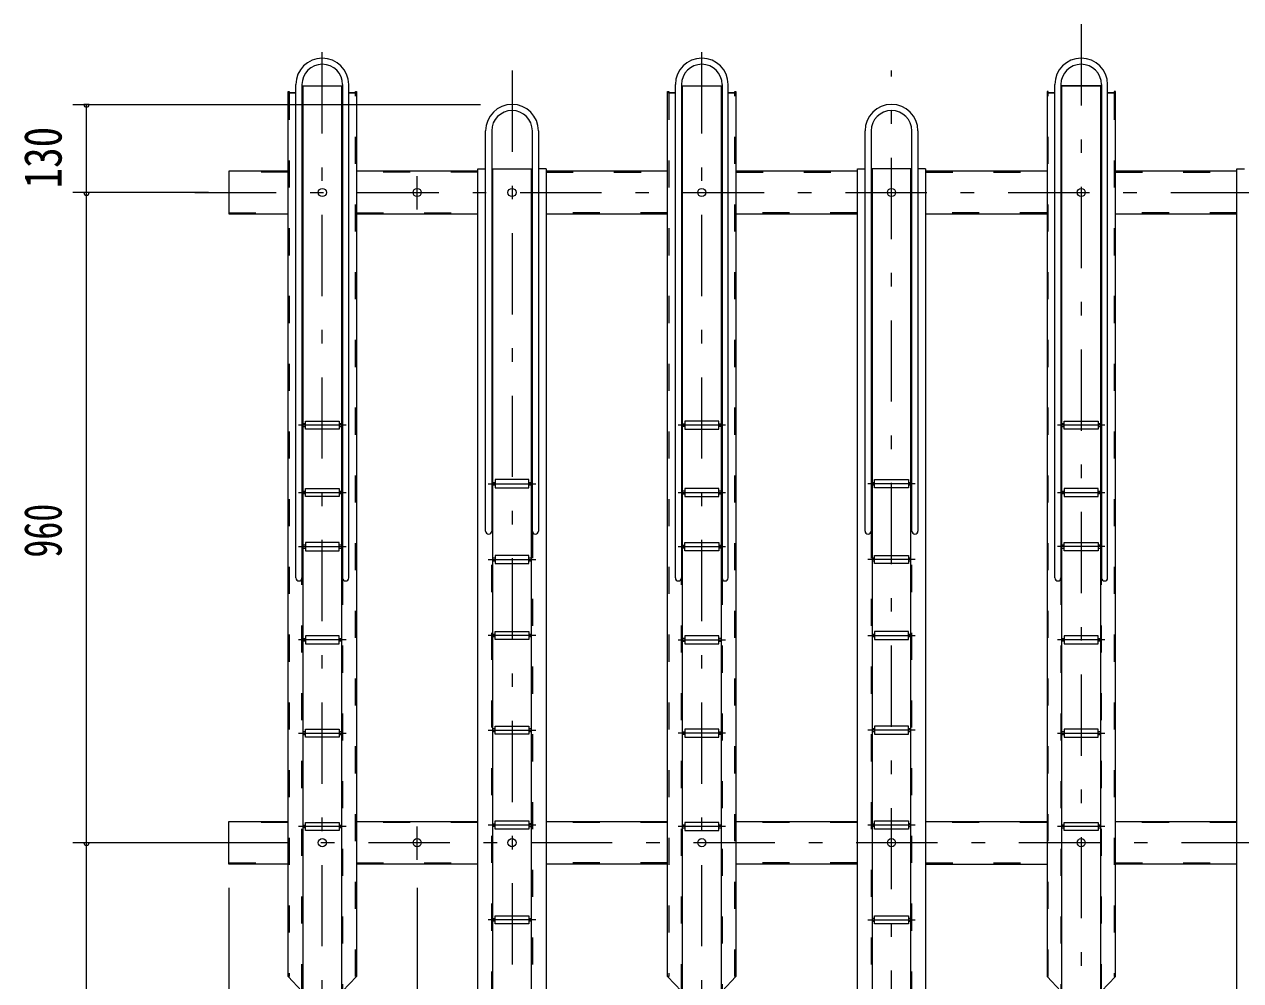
# Model space of a CAD drawing. Units: millimetres, scale not verified. Extents: x -5940 to 5940, y -6448 to 6448.
# Drawn here: x -1738 to 57, y 5035 to 6448 of the extents above; entities that cross this region are included whole.
import ezdxf
from ezdxf.enums import TextEntityAlignment as Align

# ---------------------------------------------------------------- set-up
doc = ezdxf.new("R2010")
doc.units = ezdxf.units.MM
doc.header["$LTSCALE"] = 10
doc.linetypes.add('USER2', pattern=[10, 4, -6])
doc.linetypes.add('USER3', pattern=[24, 12, -5, 2, -5])
for name, color, linetype, lineweight in [('0-2_2-0BOLD', 7, 'Continuous', 18), ('0-3_2-1HIDDEN', 3, 'USER2', 18), ('0-4_2-2CENTER', 3, 'USER3', 18), ('0-5_2-5DIM', 3, 'Continuous', 18)]:
    doc.layers.add(name, color=color, linetype=linetype, lineweight=lineweight)
doc.styles.add('ＭＳ ゴシック', font='')
doc.styles.get('ＭＳ ゴシック').set_extended_font_data('MS Gothic')

msp = doc.modelspace()

# ---------------------------------------------------------------- linework, layer by layer
at = {"layer": '0-2_2-0BOLD'}
for p, q in [((-1337.08, 5630.22), (-1337.08, 6358.61)), ((-1328.08, 6358.61), (-1328.08, 5630.22)), ((-1328.08, 6356.93), (-1268.08, 6356.93)), ((-1326.48, 4656.3), (-1326.48, 6356.65)), ((-1268.08, 6358.61), (-1268.08, 5630.22)), ((-1259.08, 5630.22), (-1259.08, 6358.61)), ((-777.08, 5630.22), (-777.08, 6358.61)), ((-768.08, 6358.61), (-768.08, 5630.22)), ((-768.08, 6356.93), (-708.08, 6356.93)), ((-766.48, 4656.3), (-766.48, 6356.65)), ((-708.08, 6358.61), (-708.08, 5630.22)), ((-699.08, 5630.22), (-699.08, 6358.61)), ((-217.08, 5630.22), (-217.08, 6358.61)), ((-208.08, 6358.61), (-208.08, 5630.22)), ((-148.08, 6356.93), (-208.08, 6356.93)), ((-149.68, 6356.65), (-149.68, 4656.3)), ((-148.08, 6358.61), (-148.08, 5630.22)), ((-139.08, 5630.22), (-139.08, 6358.61)), ((-1337.08, 6346.2), (-1348.48, 6346.2)), ((-1328.08, 6346.2), (-1326.48, 6346.2)), ((-1268.08, 6346.2), (-1269.68, 6346.2)), ((-1247.68, 6346.2), (-1259.08, 6346.2)), ((-777.08, 6346.2), (-788.48, 6346.2)), ((-768.08, 6346.2), (-766.48, 6346.2)), ((-708.08, 6346.2), (-709.68, 6346.2)), ((-687.68, 6346.2), (-699.08, 6346.2)), ((-228.48, 6346.2), (-217.08, 6346.2)), ((-208.08, 6346.2), (-206.48, 6346.2)), ((-148.08, 6346.2), (-149.68, 6346.2)), ((-139.08, 6346.2), (-127.68, 6346.2)), ((-1057.08, 5699.27), (-1057.08, 6290.27)), ((-1048.08, 6290.27), (-1048.08, 5699.27)), ((-988.08, 5699.27), (-988.08, 6290.27)), ((-979.08, 6290.27), (-979.08, 5699.27)), ((-497.08, 5699.27), (-497.08, 6290.27)), ((-488.08, 6290.27), (-488.08, 5699.27)), ((-428.08, 5699.27), (-428.08, 6290.27)), ((-419.08, 6290.27), (-419.08, 5699.27)), ((-1068.48, 6230.77), (-1247.68, 6230.77)), ((-1048.08, 6234.27), (-988.08, 6234.27)), ((-967.68, 6234.27), (-979.08, 6234.27)), ((-788.48, 6230.77), (-967.68, 6230.77)), ((-508.48, 6230.77), (-687.68, 6230.77)), ((-428.08, 6234.27), (-488.08, 6234.27)), ((-407.68, 6234.27), (-419.08, 6234.27)), ((-228.48, 6230.77), (-407.68, 6230.77)), ((51.52, 6230.77), (-127.68, 6230.77)), ((-1247.68, 6167.77), (-1068.48, 6167.77)), ((-967.68, 6167.77), (-788.48, 6167.77)), ((-687.68, 6167.77), (-508.48, 6167.77)), ((-407.68, 6167.77), (-228.48, 6167.77)), ((-127.68, 6167.77), (51.52, 6167.77)), ((-1323.08, 5857.87), (-1326.48, 5857.87)), ((-1326.48, 5853.87), (-1323.08, 5853.87)), ((-1269.68, 5857.87), (-1273.08, 5857.87)), ((-1273.08, 5853.87), (-1269.68, 5853.87)), ((-766.48, 5857.87), (-763.08, 5857.87)), ((-763.08, 5853.87), (-766.48, 5853.87)), ((-713.08, 5857.87), (-709.68, 5857.87)), ((-709.68, 5853.87), (-713.08, 5853.87)), ((-203.08, 5857.87), (-206.48, 5857.87)), ((-206.48, 5853.87), (-203.08, 5853.87)), ((-149.68, 5857.87), (-153.08, 5857.87)), ((-153.08, 5853.87), (-149.68, 5853.87)), ((-1046.48, 5771.27), (-1043.08, 5771.27)), ((-1043.08, 5767.27), (-1046.48, 5767.27)), ((-993.08, 5771.27), (-989.68, 5771.27)), ((-989.68, 5767.27), (-993.08, 5767.27)), ((-486.48, 5771.27), (-483.08, 5771.27)), ((-483.08, 5767.27), (-486.48, 5767.27)), ((-433.08, 5771.27), (-429.68, 5771.27)), ((-429.68, 5767.27), (-433.08, 5767.27)), ((-1326.48, 5758.41), (-1323.08, 5758.41)), ((-1323.08, 5754.41), (-1326.48, 5754.41)), ((-1273.08, 5758.41), (-1269.68, 5758.41)), ((-1269.68, 5754.41), (-1273.08, 5754.41)), ((-763.08, 5758.41), (-766.48, 5758.41)), ((-766.48, 5754.41), (-763.08, 5754.41)), ((-709.68, 5758.41), (-713.08, 5758.41)), ((-713.08, 5754.41), (-709.68, 5754.41)), ((-206.48, 5758.41), (-203.08, 5758.41)), ((-203.08, 5754.41), (-206.48, 5754.41)), ((-153.08, 5758.41), (-149.68, 5758.41)), ((-149.68, 5754.41), (-153.08, 5754.41)), ((-1323.08, 5678.36), (-1326.48, 5678.36)), ((-1326.48, 5674.36), (-1323.08, 5674.36)), ((-1269.68, 5678.36), (-1273.08, 5678.36)), ((-1273.08, 5674.36), (-1269.68, 5674.36)), ((-766.48, 5678.36), (-763.08, 5678.36)), ((-763.08, 5674.36), (-766.48, 5674.36)), ((-713.08, 5678.36), (-709.68, 5678.36)), ((-709.68, 5674.36), (-713.08, 5674.36)), ((-203.08, 5678.36), (-206.48, 5678.36)), ((-206.48, 5674.36), (-203.08, 5674.36)), ((-149.68, 5678.36), (-153.08, 5678.36)), ((-153.08, 5674.36), (-149.68, 5674.36)), ((-1043.08, 5659.27), (-1046.48, 5659.27)), ((-1046.48, 5655.27), (-1043.08, 5655.27)), ((-989.68, 5659.27), (-993.08, 5659.27)), ((-993.08, 5655.27), (-989.68, 5655.27)), ((-483.08, 5659.27), (-486.48, 5659.27)), ((-486.48, 5655.27), (-483.08, 5655.27)), ((-429.68, 5659.27), (-433.08, 5659.27)), ((-433.08, 5655.27), (-429.68, 5655.27)), ((-1046.48, 5547.27), (-1043.08, 5547.27)), ((-993.08, 5547.27), (-989.68, 5547.27)), ((-486.48, 5547.27), (-483.08, 5547.27)), ((-433.08, 5547.27), (-429.68, 5547.27)), ((-1326.48, 5540.62), (-1323.08, 5540.62)), ((-1323.08, 5536.62), (-1326.48, 5536.62)), ((-1273.08, 5540.62), (-1269.68, 5540.62)), ((-1269.68, 5536.62), (-1273.08, 5536.62)), ((-1043.08, 5543.27), (-1046.48, 5543.27)), ((-989.68, 5543.27), (-993.08, 5543.27)), ((-763.08, 5540.62), (-766.48, 5540.62)), ((-766.48, 5536.62), (-763.08, 5536.62)), ((-709.68, 5540.62), (-713.08, 5540.62)), ((-713.08, 5536.62), (-709.68, 5536.62)), ((-483.08, 5543.27), (-486.48, 5543.27)), ((-429.68, 5543.27), (-433.08, 5543.27)), ((-206.48, 5540.62), (-203.08, 5540.62)), ((-203.08, 5536.62), (-206.48, 5536.62)), ((-153.08, 5540.62), (-149.68, 5540.62)), ((-149.68, 5536.62), (-153.08, 5536.62)), ((-1043.08, 5407.27), (-1046.48, 5407.27)), ((-1046.48, 5403.27), (-1043.08, 5403.27)), ((-989.68, 5407.27), (-993.08, 5407.27)), ((-993.08, 5403.27), (-989.68, 5403.27)), ((-483.08, 5407.27), (-486.48, 5407.27)), ((-486.48, 5403.27), (-483.08, 5403.27)), ((-429.68, 5407.27), (-433.08, 5407.27)), ((-433.08, 5403.27), (-429.68, 5403.27)), ((-1323.08, 5402.88), (-1326.48, 5402.88)), ((-1326.48, 5398.88), (-1323.08, 5398.88)), ((-1269.68, 5402.88), (-1273.08, 5402.88)), ((-1273.08, 5398.88), (-1269.68, 5398.88)), ((-766.48, 5402.88), (-763.08, 5402.88)), ((-763.08, 5398.88), (-766.48, 5398.88)), ((-713.08, 5402.88), (-709.68, 5402.88)), ((-709.68, 5398.88), (-713.08, 5398.88)), ((-203.08, 5402.88), (-206.48, 5402.88)), ((-206.48, 5398.88), (-203.08, 5398.88)), ((-149.68, 5402.88), (-153.08, 5402.88)), ((-153.08, 5398.88), (-149.68, 5398.88)), ((-1326.48, 5265.14), (-1323.08, 5265.14)), ((-1323.08, 5261.14), (-1326.48, 5261.14)), ((-1273.08, 5265.14), (-1269.68, 5265.14)), ((-1269.68, 5261.14), (-1273.08, 5261.14)), ((-1247.68, 5270.77), (-1068.48, 5270.77)), ((-1046.48, 5267.27), (-1043.08, 5267.27)), ((-1043.08, 5263.27), (-1046.48, 5263.27)), ((-989.68, 5267.27), (-993.08, 5267.27)), ((-993.08, 5263.27), (-989.68, 5263.27)), ((-967.68, 5270.77), (-788.48, 5270.77)), ((-763.08, 5265.14), (-766.48, 5265.14)), ((-766.48, 5261.14), (-763.08, 5261.14)), ((-709.68, 5265.14), (-713.08, 5265.14)), ((-713.08, 5261.14), (-709.68, 5261.14)), ((-687.68, 5270.77), (-508.48, 5270.77)), ((-486.48, 5267.27), (-483.08, 5267.27)), ((-483.08, 5263.27), (-486.48, 5263.27)), ((-429.68, 5267.27), (-433.08, 5267.27)), ((-433.08, 5263.27), (-429.68, 5263.27)), ((-407.68, 5270.77), (-228.48, 5270.77)), ((-203.08, 5265.14), (-206.48, 5265.14)), ((-206.48, 5261.14), (-203.08, 5261.14)), ((-149.68, 5265.14), (-153.08, 5265.14)), ((-153.08, 5261.14), (-149.68, 5261.14)), ((-127.68, 5270.77), (51.52, 5270.77)), ((-1068.48, 5207.77), (-1247.68, 5207.77)), ((-788.48, 5207.77), (-967.68, 5207.77)), ((-508.48, 5207.77), (-687.68, 5207.77)), ((-407.68, 5207.77), (-228.48, 5207.77)), ((51.52, 5207.77), (-127.68, 5207.77)), ((-1046.48, 5127.27), (-1043.08, 5127.27)), ((-1043.08, 5123.27), (-1046.48, 5123.27)), ((-993.08, 5127.27), (-989.68, 5127.27)), ((-989.68, 5123.27), (-993.08, 5123.27)), ((-483.08, 5127.27), (-486.48, 5127.27)), ((-486.48, 5123.27), (-483.08, 5123.27)), ((-429.68, 5127.27), (-433.08, 5127.27)), ((-433.08, 5123.27), (-429.68, 5123.27))]:
    msp.add_line(p, q, dxfattribs=at)
for points in [[(-1326.48, 6356.65), (-1269.68, 6356.65), (-1269.68, 4656.3)], [(-766.48, 6356.65), (-709.68, 6356.65), (-709.68, 4656.3)], [(-206.48, 4656.3), (-206.48, 6356.65), (-149.68, 6356.65)], [(-1328.08, 4975.94), (-1328.08, 5019.94), (-1348.48, 5041.59), (-1348.48, 6348.53), (-1346.88, 6348.53), (-1346.88, 6346.48), (-1337.08, 6346.48)], [(-1259.08, 6346.48), (-1249.28, 6346.48), (-1249.28, 6348.53), (-1247.68, 6348.53), (-1247.68, 5041.59), (-1268.08, 5019.94), (-1268.08, 4975.94)], [(-768.08, 4975.94), (-768.08, 5019.94), (-788.48, 5041.59), (-788.48, 6348.53), (-786.88, 6348.53), (-786.88, 6346.48), (-777.08, 6346.48)], [(-699.08, 6346.48), (-689.28, 6346.48), (-689.28, 6348.53), (-687.68, 6348.53), (-687.68, 5041.59), (-708.08, 5019.94), (-708.08, 4975.94)], [(-217.08, 6346.48), (-226.88, 6346.48), (-226.88, 6348.53), (-228.48, 6348.53), (-228.48, 5041.59), (-208.08, 5019.94), (-208.08, 4975.94)], [(-148.08, 4975.94), (-148.08, 5019.94), (-127.68, 5041.59), (-127.68, 6348.53), (-129.28, 6348.53), (-129.28, 6346.48), (-139.08, 6346.48)], [(-1348.48, 6230.77), (-1436.08, 6230.77), (-1436.08, 6167.77), (-1348.48, 6167.77)], [(-1046.48, 4809.27), (-1068.48, 4809.27), (-1068.48, 6234.27), (-1057.08, 6234.27)], [(-1046.48, 4744), (-1046.48, 6234.27)], [(-967.68, 6234.27), (-967.68, 4809.27), (-989.68, 4809.27)], [(-989.68, 6234.27), (-989.68, 4744)], [(-486.48, 4809.27), (-508.48, 4809.27), (-508.48, 6234.27), (-497.08, 6234.27)], [(-486.48, 6234.27), (-486.48, 4744)], [(-429.68, 4744), (-429.68, 6234.27)], [(-407.68, 6234.27), (-407.68, 4809.27), (-429.68, 4809.27)], [(73.52, 4809.27), (51.52, 4809.27), (51.52, 6234.27), (62.92, 6234.27)], [(-1348.48, 5207.77), (-1436.08, 5207.77), (-1436.08, 5270.77), (-1348.48, 5270.77)]]:
    msp.add_lwpolyline(points, dxfattribs=at)
for points in [[(-1323.08, 5861.87), (-1273.08, 5861.87), (-1273.08, 5849.87), (-1323.08, 5849.87)], [(-763.08, 5849.87), (-713.08, 5849.87), (-713.08, 5861.87), (-763.08, 5861.87)], [(-153.08, 5849.87), (-203.08, 5849.87), (-203.08, 5861.87), (-153.08, 5861.87)], [(-1273.08, 5762.41), (-1273.08, 5750.41), (-1323.08, 5750.41), (-1323.08, 5762.41)], [(-1043.08, 5763.27), (-993.08, 5763.27), (-993.08, 5775.27), (-1043.08, 5775.27)], [(-763.08, 5762.41), (-763.08, 5750.41), (-713.08, 5750.41), (-713.08, 5762.41)], [(-433.08, 5775.27), (-433.08, 5763.27), (-483.08, 5763.27), (-483.08, 5775.27)], [(-203.08, 5750.41), (-153.08, 5750.41), (-153.08, 5762.41), (-203.08, 5762.41)], [(-1323.08, 5682.36), (-1323.08, 5670.36), (-1273.08, 5670.36), (-1273.08, 5682.36)], [(-713.08, 5682.36), (-713.08, 5670.36), (-763.08, 5670.36), (-763.08, 5682.36)], [(-153.08, 5670.36), (-203.08, 5670.36), (-203.08, 5682.36), (-153.08, 5682.36)], [(-993.08, 5651.27), (-993.08, 5663.27), (-1043.08, 5663.27), (-1043.08, 5651.27)], [(-483.08, 5663.27), (-433.08, 5663.27), (-433.08, 5651.27), (-483.08, 5651.27)], [(-1043.08, 5539.27), (-1043.08, 5551.27), (-993.08, 5551.27), (-993.08, 5539.27)], [(-433.08, 5551.27), (-483.08, 5551.27), (-483.08, 5539.27), (-433.08, 5539.27)], [(-1273.08, 5544.62), (-1323.08, 5544.62), (-1323.08, 5532.62), (-1273.08, 5532.62)], [(-763.08, 5544.62), (-763.08, 5532.62), (-713.08, 5532.62), (-713.08, 5544.62)], [(-203.08, 5532.62), (-153.08, 5532.62), (-153.08, 5544.62), (-203.08, 5544.62)], [(-1323.08, 5406.88), (-1273.08, 5406.88), (-1273.08, 5394.88), (-1323.08, 5394.88)], [(-993.08, 5399.27), (-1043.08, 5399.27), (-1043.08, 5411.27), (-993.08, 5411.27)], [(-713.08, 5406.88), (-763.08, 5406.88), (-763.08, 5394.88), (-713.08, 5394.88)], [(-483.08, 5411.27), (-483.08, 5399.27), (-433.08, 5399.27), (-433.08, 5411.27)], [(-153.08, 5394.88), (-153.08, 5406.88), (-203.08, 5406.88), (-203.08, 5394.88)], [(-1273.08, 5269.14), (-1273.08, 5257.14), (-1323.08, 5257.14), (-1323.08, 5269.14)], [(-1043.08, 5271.27), (-993.08, 5271.27), (-993.08, 5259.27), (-1043.08, 5259.27)], [(-763.08, 5269.14), (-763.08, 5257.14), (-713.08, 5257.14), (-713.08, 5269.14)], [(-483.08, 5271.27), (-433.08, 5271.27), (-433.08, 5259.27), (-483.08, 5259.27)], [(-203.08, 5269.14), (-153.08, 5269.14), (-153.08, 5257.14), (-203.08, 5257.14)], [(-1043.08, 5119.27), (-1043.08, 5131.27), (-993.08, 5131.27), (-993.08, 5119.27)], [(-433.08, 5119.27), (-483.08, 5119.27), (-483.08, 5131.27), (-433.08, 5131.27)]]:
    msp.add_lwpolyline(points, close=True, dxfattribs=at)
for centre in [(-1298.08, 6199.27), (-1158.08, 6199.27), (-1018.08, 6199.27), (-738.08, 6199.27), (-458.08, 6199.27), (-178.08, 6199.27), (-1298.08, 5239.27), (-1158.08, 5239.27), (-1018.08, 5239.27), (-738.08, 5239.27), (-458.08, 5239.27), (-178.08, 5239.27)]:
    msp.add_circle(centre, 6, dxfattribs=at)
for centre, radius, start, end in [((-1298.08, 6358.61), 39, 0, 180), ((-738.08, 6358.61), 39, 0, 180), ((-178.08, 6358.61), 39, 0, 180), ((-1298.08, 6358.61), 30, 0, 180), ((-738.08, 6358.61), 30, 0, 180), ((-178.08, 6358.61), 30, 0, 180), ((-1018.08, 6290.27), 39, 0, 180), ((-1018.08, 6290.27), 30, 0, 180), ((-458.08, 6290.27), 39, 0, 180), ((-458.08, 6290.27), 30, 0, 180), ((-1052.58, 5699.27), 4.5, 180, 0), ((-983.58, 5699.27), 4.5, 180, 0), ((-492.58, 5699.27), 4.5, 180, 0), ((-423.58, 5699.27), 4.5, 180, 0), ((-1332.58, 5630.22), 4.5, 180, 0), ((-1263.58, 5630.22), 4.5, 180, 0), ((-772.58, 5630.22), 4.5, 180, 0), ((-703.58, 5630.22), 4.5, 180, 0), ((-212.58, 5630.22), 4.5, 180, 0), ((-143.58, 5630.22), 4.5, 180, 0)]:
    msp.add_arc(centre, radius, start, end, dxfattribs=at)
at = {"layer": '0-3_2-1HIDDEN'}
for p, q in [((-1249.28, 5041.59), (-1249.28, 6346.48)), ((-689.28, 5041.59), (-689.28, 6346.48)), ((-226.88, 5041.59), (-226.88, 6346.48)), ((-1348.48, 6229.17), (-1436.08, 6229.17)), ((-1068.48, 6229.17), (-1247.68, 6229.17)), ((-967.68, 6229.17), (-788.48, 6229.17)), ((-687.68, 6229.17), (-508.48, 6229.17)), ((-407.68, 6229.17), (-228.48, 6229.17)), ((-127.68, 6229.17), (51.52, 6229.17)), ((-1436.08, 6169.37), (-1348.48, 6169.37)), ((-1247.68, 6169.37), (-1068.48, 6169.37)), ((-788.48, 6169.37), (-967.68, 6169.37)), ((-508.48, 6169.37), (-687.68, 6169.37)), ((-228.48, 6169.37), (-407.68, 6169.37)), ((51.52, 6169.37), (-127.68, 6169.37)), ((-1048.08, 4809.27), (-1048.08, 5699.27)), ((-988.08, 5699.27), (-988.08, 4809.27)), ((-488.08, 5699.27), (-488.08, 4809.27)), ((-428.08, 4809.27), (-428.08, 5699.27)), ((-1328.08, 5019.94), (-1328.08, 5630.22)), ((-1268.08, 5630.22), (-1268.08, 5019.94)), ((-768.08, 5019.94), (-768.08, 5630.22)), ((-708.08, 5630.22), (-708.08, 5019.94)), ((-208.08, 5630.22), (-208.08, 5019.94)), ((-148.08, 5019.94), (-148.08, 5630.22)), ((-1348.48, 5269.17), (-1436.08, 5269.17)), ((-1068.48, 5269.17), (-1247.68, 5269.17)), ((-788.48, 5269.17), (-967.68, 5269.17)), ((-508.48, 5269.17), (-687.68, 5269.17)), ((-228.48, 5269.17), (-407.68, 5269.17)), ((51.52, 5269.17), (-127.68, 5269.17)), ((-1436.08, 5209.37), (-1348.48, 5209.37)), ((-1247.68, 5209.37), (-1068.48, 5209.37)), ((-788.48, 5209.37), (-967.68, 5209.37)), ((-508.48, 5209.37), (-687.68, 5209.37)), ((-407.68, 5209.37), (-228.48, 5209.37)), ((-127.68, 5209.37), (51.52, 5209.37)), ((-1247.68, 5041.59), (-1249.28, 5041.59)), ((-689.28, 5041.59), (-687.68, 5041.59)), ((-226.88, 5041.59), (-228.48, 5041.59))]:
    msp.add_line(p, q, dxfattribs=at)
for points in [[(-1346.88, 6346.48), (-1346.88, 5041.59), (-1348.48, 5041.59)], [(-786.88, 6346.48), (-786.88, 5041.59), (-788.48, 5041.59)], [(-129.28, 6346.48), (-129.28, 5041.59), (-127.68, 5041.59)]]:
    msp.add_lwpolyline(points, dxfattribs=at)
at = {"layer": '0-4_2-2CENTER'}
for p, q in [((-1298.08, 4606.3), (-1298.08, 6447.61)), ((-738.08, 4606.3), (-738.08, 6447.61)), ((-178.08, 6447.61), (-178.08, 4606.3)), ((-1018.08, 6379.27), (-1018.08, 4690.46)), ((-458.08, 4690.46), (-458.08, 6379.27)), ((-1158.08, 6174.14), (-1158.08, 6223.35)), ((-1486.08, 6199.27), (569.92, 6199.27)), ((-1263.08, 5855.87), (-1333.08, 5855.87)), ((-703.08, 5855.87), (-773.08, 5855.87)), ((-143.08, 5855.87), (-213.08, 5855.87)), ((-1053.08, 5769.27), (-983.08, 5769.27)), ((-423.08, 5769.27), (-493.08, 5769.27)), ((-1333.08, 5756.41), (-1263.08, 5756.41)), ((-773.08, 5756.41), (-703.08, 5756.41)), ((-213.08, 5756.41), (-143.08, 5756.41)), ((-1333.08, 5676.36), (-1263.08, 5676.36)), ((-773.08, 5676.36), (-703.08, 5676.36)), ((-143.08, 5676.36), (-213.08, 5676.36)), ((-1053.08, 5657.27), (-983.08, 5657.27)), ((-423.08, 5657.27), (-493.08, 5657.27)), ((-1263.08, 5538.62), (-1333.08, 5538.62)), ((-983.08, 5545.27), (-1053.08, 5545.27)), ((-773.08, 5538.62), (-703.08, 5538.62)), ((-493.08, 5545.27), (-423.08, 5545.27)), ((-143.08, 5538.62), (-213.08, 5538.62)), ((-1053.08, 5405.27), (-983.08, 5405.27)), ((-423.08, 5405.27), (-493.08, 5405.27)), ((-1333.08, 5400.88), (-1263.08, 5400.88)), ((-703.08, 5400.88), (-773.08, 5400.88)), ((-213.08, 5400.88), (-143.08, 5400.88)), ((-1263.08, 5263.14), (-1333.08, 5263.14)), ((-1158.08, 5214.14), (-1158.08, 5263.35)), ((-983.08, 5265.27), (-1053.08, 5265.27)), ((-703.08, 5263.14), (-773.08, 5263.14)), ((-423.08, 5265.27), (-493.08, 5265.27)), ((-143.08, 5263.14), (-213.08, 5263.14)), ((569.92, 5239.27), (-1486.08, 5239.27)), ((-983.08, 5125.27), (-1053.08, 5125.27)), ((-493.08, 5125.27), (-423.08, 5125.27))]:
    msp.add_line(p, q, dxfattribs=at)
at = {"layer": '0-5_2-5DIM'}
for p, q in [((-1666.08, 6329.27), (-1064.85, 6329.27)), ((-1642.08, 6329.27), (-1650.08, 6329.27)), ((-1646.08, 4740.27), (-1646.08, 6329.27)), ((-1466.08, 6199.27), (-1666.08, 6199.27)), ((-1642.08, 6199.27), (-1650.08, 6199.27)), ((-1466.08, 5239.27), (-1666.08, 5239.27)), ((-1642.08, 5239.27), (-1650.08, 5239.27)), ((-1436.08, 5172.37), (-1436.08, 4320.27)), ((-1158.08, 5172.37), (-1158.08, 4460.27))]:
    msp.add_line(p, q, dxfattribs=at)
for centre in [(-1646.08, 6329.27), (-1646.08, 6199.27), (-1646.08, 5239.27)]:
    msp.add_arc(centre, 4, 180, 0, dxfattribs=at)

# ---------------------------------------------------------------- texts
at = {"layer": '0-5_2-5DIM', "color": 7, "style": 'ＭＳ ゴシック'}
for s, width, p in [('130', 0.8, (-1666.08, 6205.3)), ('960', 0.7, (-1666.08, 5660.12))]:
    msp.add_text(s, height=55.72, rotation=90, dxfattribs=dict(at, width=width)).set_placement(p, align=Align.BOTTOM_LEFT)

doc.saveas('drawing.dxf')
